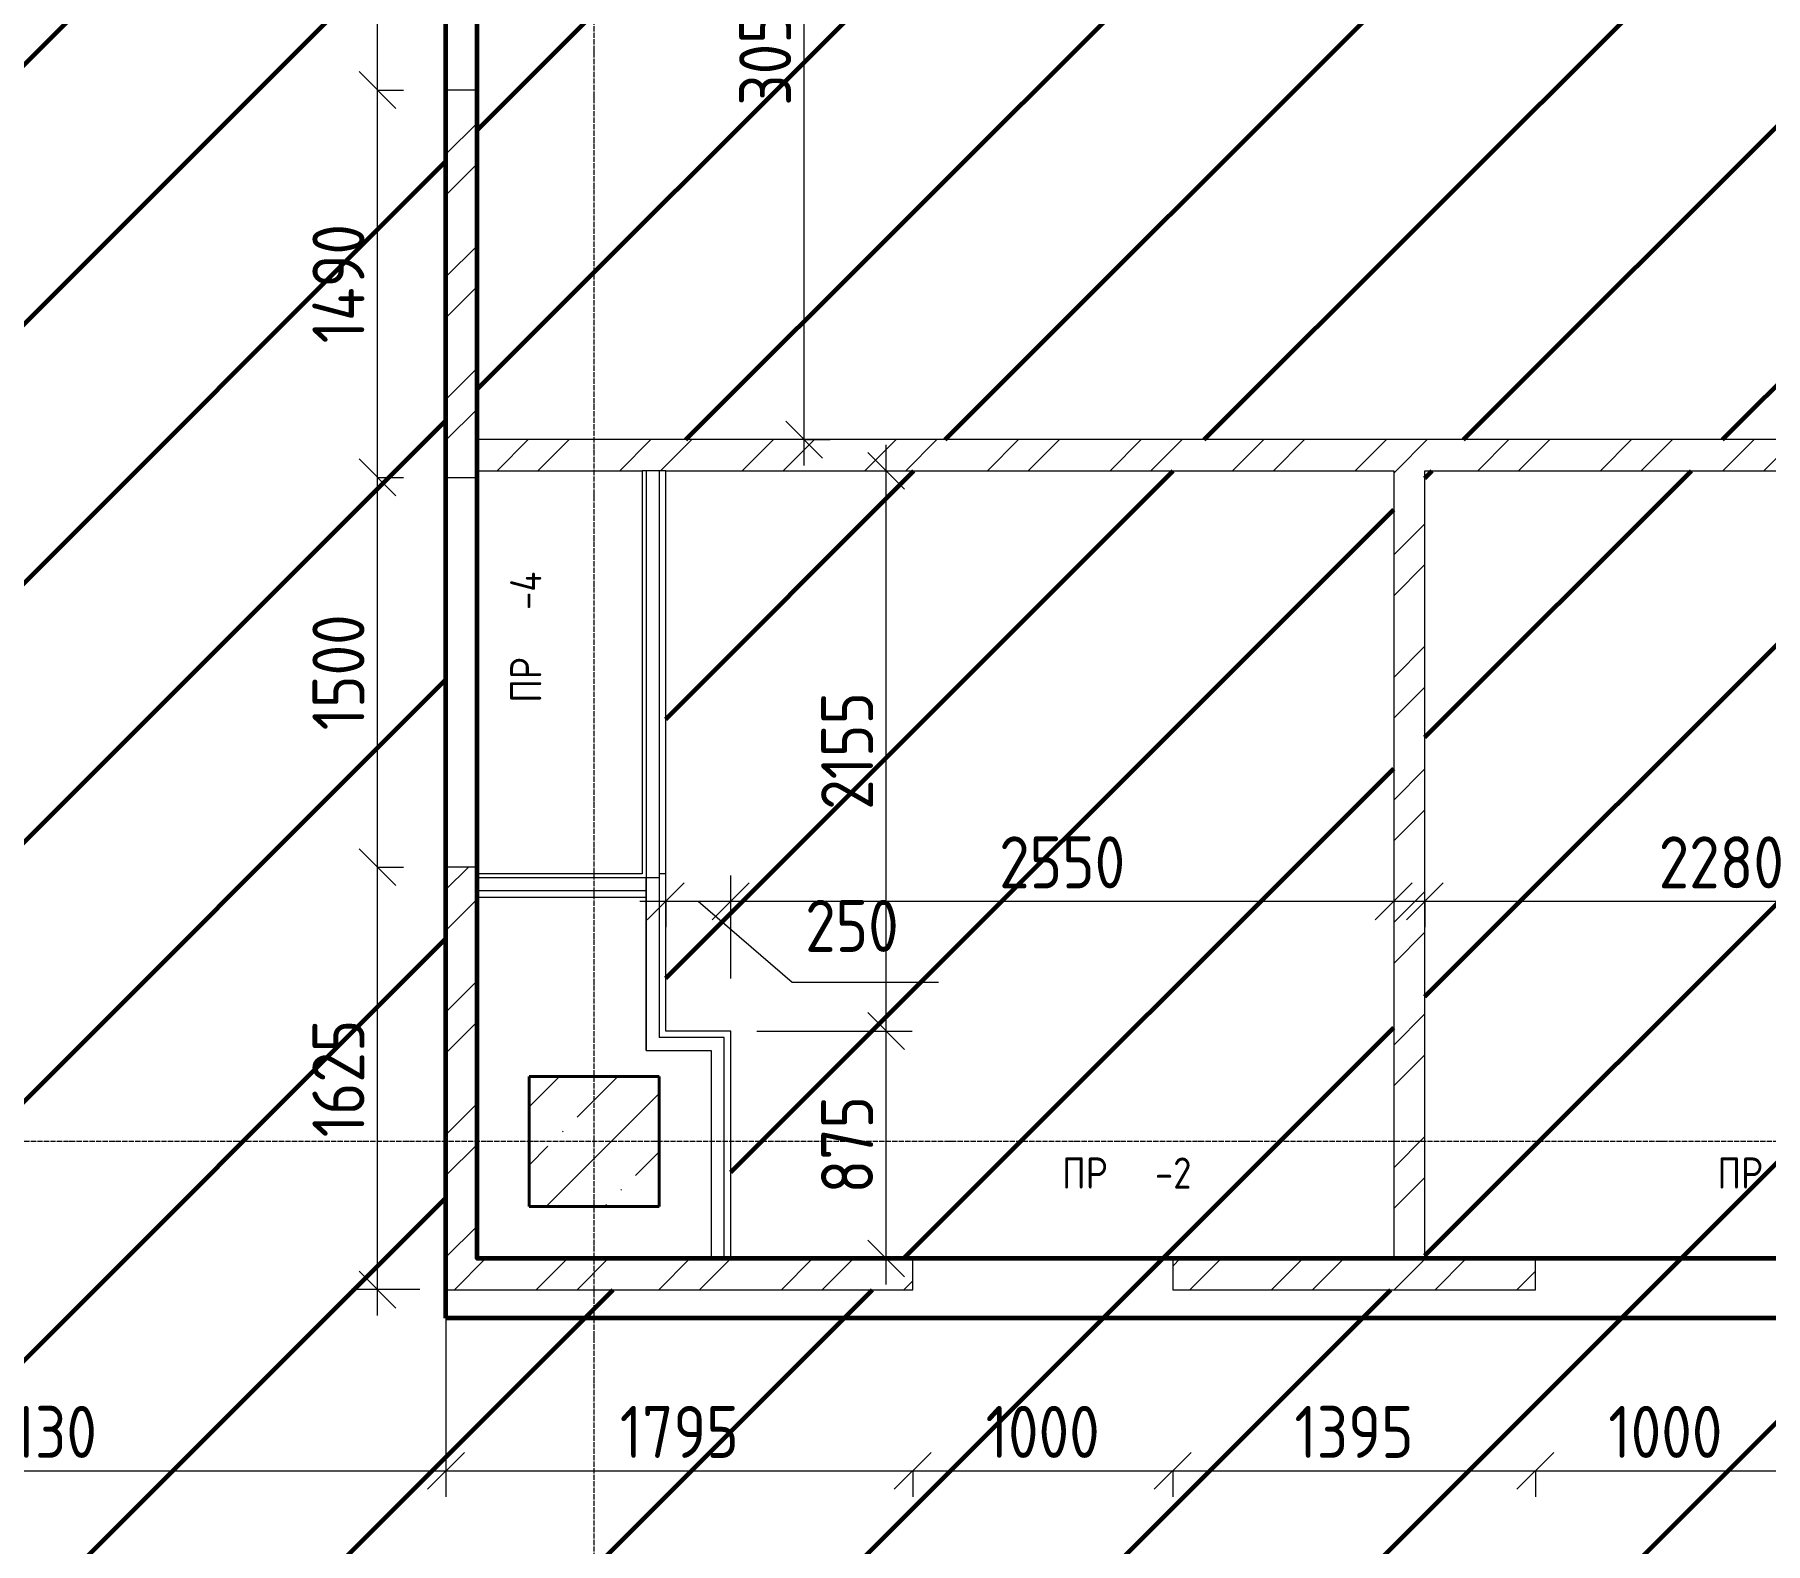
# Model space of a CAD drawing. Header units: millimetres. Extents: x -56773 to 323062, y -262288 to 76460.
# Drawn here: x -11352 to -4695, y 1859 to 7663 of the extents above; entities that cross this region are included whole.
import ezdxf

# ---------------------------------------------------------------- set-up
doc = ezdxf.new("R2010")
doc.units = ezdxf.units.MM
doc.linetypes.add('ADSK_Линия сетки', pattern=[25, 20, -2.5, 0, -2.5])
for name, color, linetype, lineweight in [('1.1) Шлифовка потолка', 5, 'Continuous', 60), ('Марки', 7, 'Continuous', 20), ('Несущие колонны', 7, 'Continuous', 18), ('Оси', 7, 'Continuous', 9), ('Размеры', 7, 'Continuous', 9), ('Стены внутренние', 7, 'Continuous', 18), ('Стены штриховка', 7, 'Continuous', 9)]:
    doc.layers.add(name, color=color, linetype=linetype, lineweight=lineweight)
doc.styles.add('GOST Common_3', font='', dxfattribs={"width": 0.9, "height": 200})
doc.styles.add('GOST Common_9', font='', dxfattribs={"width": 0.9, "height": 120})
doc.styles.get('GOST Common_3').set_extended_font_data('GOST Common')
doc.styles.get('GOST Common_9').set_extended_font_data('GOST Common')
doc.dimstyles.new('ADSK_Основной_2_0', dxfattribs={"dimscale": 304.8, "dimtxt": 201.142999, "dimasz": 0.463911, "dimexe": 0.328084, "dimexo": 0.328084, "dimgap": 0.164042, "dimtad": 1, "dimdec": 3, "dimrnd": 0.001, "dimdsep": 46, "dimtxsty": 'GOST Common_3', "dimblk1": 'OBLIQUE', "dimblk2": 'OBLIQUE', "dimsah": 1, "dimcen": 0.09, "dimdle": 0.328084, "dimazin": 2, "dimtfac": 1, "dimtdec": 4, "dimtix": 1, "dimtmove": 0, "dimatfit": 3, "dimfxl": 1, "dimtvp": 1, "dimtolj": 1, "dimtzin": 0, "dimlwd": 20, "dimlwe": 20, "dimarcsym": 2})
doc.dimstyles.new('ADSK_Основной_2_0_1', dxfattribs={"dimscale": 304.8, "dimtxt": 201.142999, "dimasz": 0.463911, "dimexe": 0.328084, "dimexo": 0.328084, "dimgap": 0.164042, "dimtad": 1, "dimdec": 3, "dimrnd": 0.001, "dimdsep": 46, "dimtxsty": 'GOST Common_3', "dimblk1": 'OBLIQUE', "dimblk2": 'OBLIQUE', "dimsah": 1, "dimcen": 0.09, "dimdle": 0.328084, "dimazin": 2, "dimtfac": 1, "dimtdec": 4, "dimtix": 1, "dimtmove": 1, "dimatfit": 3, "dimfxl": 1, "dimtvp": 1, "dimtolj": 1, "dimtzin": 0, "dimlwd": 20, "dimlwe": 20, "dimarcsym": 2})
pattern_1 = [(45, (0, 0), (-235.7317, 235.7317), []), (45, (157.15, 0), (-235.7317, 235.7317), [])]

# ---------------------------------------------------------------- blocks, each defined once
blk = doc.blocks.new('ADSK_КолоннаЖБ_Прямоугольная - 500x500 мм-V2-Кладочный план подвала')
at = {"layer": 'Несущие колонны', "lineweight": 9}
h = blk.add_hatch(dxfattribs=at)
h.set_pattern_fill('FP_8', color=256, style=0, pattern_type=2)
h.set_pattern_definition([(315, (-3404.97, -9200), (224.506, 224.506), []), (315, (-3404.97, -9424.5), (224.506, 224.506), [396.875, -79.375, 3.353, -76.022])])
h.paths.add_polyline_path([(-250, -250), (250, -250), (250, 250), (-250, 250)])
at = {"layer": 'Несущие колонны', "lineweight": 40}
for p, q in [((-250, -250), (-250, 250)), ((-250, 250), (250, 250)), ((250, 250), (-250, 250)), ((-250, 250), (-250, -250)), ((250, 250), (250, -250)), ((250, -250), (250, 250)), ((250, -250), (-250, -250)), ((-250, -250), (250, -250))]:
    blk.add_line(p, q, dxfattribs=at)
blk = doc.blocks.new('_Oblique')
at = {"color": 0, "linetype": 'ByBlock', "lineweight": -2}
blk.add_line((-0.5, -0.5), (0.5, 0.5), dxfattribs=at)
blk = doc.blocks.new('DIMBLOCK151-Кладочный план подвала')
at = {"layer": 'Defpoints', "color": 0, "transparency": 16777216}
for p in [(-12900, 2930), (-9770, 2835), (-9770, 2137.8)]:
    blk.add_point(p, dxfattribs=at)
at = {"layer": 'Размеры', "color": 0, "lineweight": 20, "transparency": 16777216}
for p, q in [((-12900, 2830), (-12900, 2037.8)), ((-9770, 2735), (-9770, 2037.8)), ((-13000, 2137.8), (-9670, 2137.8))]:
    blk.add_line(p, q, dxfattribs=at)
at = {"layer": 'Размеры', "color": 0, "lineweight": 20, "transparency": 16777216, "xscale": 141.4, "yscale": 141.4, "zscale": 141.4, "rotation": 180}
blk.add_blockref('_Oblique', (-12900, 2137.8), dxfattribs=at)
at = {"layer": 'Размеры', "color": 0, "lineweight": 20, "transparency": 16777216, "xscale": 141.4, "yscale": 141.4, "zscale": 141.4}
blk.add_blockref('_Oblique', (-9770, 2137.8), dxfattribs=at)
at = {"layer": 'Размеры', "color": 0, "lineweight": 9, "transparency": 16777216, "insert": (-11335, 2287.8), "char_height": 200, "width": 560.473, "attachment_point": 5, "style": 'GOST Common_3'}
blk.add_mtext('\\A1;3130', dxfattribs=at)
blk = doc.blocks.new('DIMBLOCK152-Кладочный план подвала')
at = {"layer": 'Defpoints', "color": 0, "transparency": 16777216}
for p in [(-9770, 2835), (-7975, 2237.8), (-7975, 2137.8)]:
    blk.add_point(p, dxfattribs=at)
at = {"layer": 'Размеры', "color": 0, "lineweight": 20, "transparency": 16777216}
for p, q in [((-9770, 2735), (-9770, 2037.8)), ((-9870, 2137.8), (-7875, 2137.8)), ((-7975, 2137.8), (-7975, 2037.8))]:
    blk.add_line(p, q, dxfattribs=at)
at = {"layer": 'Размеры', "color": 0, "lineweight": 20, "transparency": 16777216, "xscale": 141.4, "yscale": 141.4, "zscale": 141.4, "rotation": 180}
blk.add_blockref('_Oblique', (-9770, 2137.8), dxfattribs=at)
at = {"layer": 'Размеры', "color": 0, "lineweight": 20, "transparency": 16777216, "xscale": 141.4, "yscale": 141.4, "zscale": 141.4}
blk.add_blockref('_Oblique', (-7975, 2137.8), dxfattribs=at)
at = {"layer": 'Размеры', "color": 0, "lineweight": 9, "transparency": 16777216, "insert": (-8872.5, 2287.8), "char_height": 200, "width": 560.473, "attachment_point": 5, "style": 'GOST Common_3'}
blk.add_mtext('\\A1;1795', dxfattribs=at)
blk = doc.blocks.new('DIMBLOCK153-Кладочный план подвала')
at = {"layer": 'Defpoints', "color": 0, "transparency": 16777216}
for p in [(-7975, 2237.8), (-6975, 2237.8), (-6975, 2137.8)]:
    blk.add_point(p, dxfattribs=at)
at = {"layer": 'Размеры', "color": 0, "lineweight": 20, "transparency": 16777216}
for p, q in [((-8075, 2137.8), (-6875, 2137.8)), ((-7975, 2137.8), (-7975, 2037.8)), ((-6975, 2137.8), (-6975, 2037.8))]:
    blk.add_line(p, q, dxfattribs=at)
at = {"layer": 'Размеры', "color": 0, "lineweight": 20, "transparency": 16777216, "xscale": 141.4, "yscale": 141.4, "zscale": 141.4, "rotation": 180}
blk.add_blockref('_Oblique', (-7975, 2137.8), dxfattribs=at)
at = {"layer": 'Размеры', "color": 0, "lineweight": 20, "transparency": 16777216, "xscale": 141.4, "yscale": 141.4, "zscale": 141.4}
blk.add_blockref('_Oblique', (-6975, 2137.8), dxfattribs=at)
at = {"layer": 'Размеры', "color": 0, "lineweight": 9, "transparency": 16777216, "insert": (-7475, 2287.8), "char_height": 200, "width": 560.473, "attachment_point": 5, "style": 'GOST Common_3'}
blk.add_mtext('\\A1;1000', dxfattribs=at)
blk = doc.blocks.new('DIMBLOCK154-Кладочный план подвала')
at = {"layer": 'Defpoints', "color": 0, "transparency": 16777216}
for p in [(-6975, 2237.8), (-5580, 2237.8), (-5580, 2137.8)]:
    blk.add_point(p, dxfattribs=at)
at = {"layer": 'Размеры', "color": 0, "lineweight": 20, "transparency": 16777216}
for p, q in [((-7075, 2137.8), (-5480, 2137.8)), ((-6975, 2137.8), (-6975, 2037.8)), ((-5580, 2137.8), (-5580, 2037.8))]:
    blk.add_line(p, q, dxfattribs=at)
at = {"layer": 'Размеры', "color": 0, "lineweight": 20, "transparency": 16777216, "xscale": 141.4, "yscale": 141.4, "zscale": 141.4, "rotation": 180}
blk.add_blockref('_Oblique', (-6975, 2137.8), dxfattribs=at)
at = {"layer": 'Размеры', "color": 0, "lineweight": 20, "transparency": 16777216, "xscale": 141.4, "yscale": 141.4, "zscale": 141.4}
blk.add_blockref('_Oblique', (-5580, 2137.8), dxfattribs=at)
at = {"layer": 'Размеры', "color": 0, "lineweight": 9, "transparency": 16777216, "insert": (-6277.5, 2287.8), "char_height": 200, "width": 560.473, "attachment_point": 5, "style": 'GOST Common_3'}
blk.add_mtext('\\A1;1395', dxfattribs=at)
blk = doc.blocks.new('DIMBLOCK155-Кладочный план подвала')
at = {"layer": 'Defpoints', "color": 0, "transparency": 16777216}
for p in [(-5580, 2237.8), (-4580, 2237.8), (-4580, 2137.8)]:
    blk.add_point(p, dxfattribs=at)
at = {"layer": 'Размеры', "color": 0, "lineweight": 20, "transparency": 16777216}
for p, q in [((-5680, 2137.8), (-4480, 2137.8)), ((-5580, 2137.8), (-5580, 2037.8)), ((-4580, 2137.8), (-4580, 2037.8))]:
    blk.add_line(p, q, dxfattribs=at)
at = {"layer": 'Размеры', "color": 0, "lineweight": 20, "transparency": 16777216, "xscale": 141.4, "yscale": 141.4, "zscale": 141.4, "rotation": 180}
blk.add_blockref('_Oblique', (-5580, 2137.8), dxfattribs=at)
at = {"layer": 'Размеры', "color": 0, "lineweight": 20, "transparency": 16777216, "xscale": 141.4, "yscale": 141.4, "zscale": 141.4}
blk.add_blockref('_Oblique', (-4580, 2137.8), dxfattribs=at)
at = {"layer": 'Размеры', "color": 0, "lineweight": 9, "transparency": 16777216, "insert": (-5080, 2287.8), "char_height": 200, "width": 560.473, "attachment_point": 5, "style": 'GOST Common_3'}
blk.add_mtext('\\A1;1000', dxfattribs=at)
blk = doc.blocks.new('DIMBLOCK209-Кладочный план подвала')
at = {"layer": 'Defpoints', "color": 0, "transparency": 16777216}
for p in [(-10133.7, 4460), (-10033.7, 4460), (-9770, 2835)]:
    blk.add_point(p, dxfattribs=at)
at = {"layer": 'Размеры', "color": 0, "lineweight": 20, "transparency": 16777216}
for p, q in [((-10033.7, 2735), (-10033.7, 4560)), ((-10033.7, 4460), (-9933.7, 4460)), ((-9870, 2835), (-10133.7, 2835))]:
    blk.add_line(p, q, dxfattribs=at)
at = {"layer": 'Размеры', "color": 0, "lineweight": 20, "transparency": 16777216, "xscale": 141.4, "yscale": 141.4, "zscale": 141.4}
for p, rotation in [((-10033.7, 4460), 90), ((-10033.7, 2835), 270)]:
    blk.add_blockref('_Oblique', p, dxfattribs=dict(at, rotation=rotation))
at = {"layer": 'Размеры', "color": 0, "lineweight": 9, "transparency": 16777216, "insert": (-10183.7, 3647.5), "char_height": 200, "width": 560.473, "attachment_point": 5, "rotation": 90, "style": 'GOST Common_3'}
blk.add_mtext('\\A1;1625', dxfattribs=at)
blk = doc.blocks.new('DIMBLOCK210-Кладочный план подвала')
at = {"layer": 'Defpoints', "color": 0, "transparency": 16777216}
for p in [(-10133.7, 5960), (-10033.7, 5960), (-10133.7, 4460)]:
    blk.add_point(p, dxfattribs=at)
at = {"layer": 'Размеры', "color": 0, "lineweight": 20, "transparency": 16777216}
for p, q in [((-10033.7, 4360), (-10033.7, 6060)), ((-10033.7, 5960), (-9933.7, 5960)), ((-10033.7, 4460), (-9933.7, 4460))]:
    blk.add_line(p, q, dxfattribs=at)
at = {"layer": 'Размеры', "color": 0, "lineweight": 20, "transparency": 16777216, "xscale": 141.4, "yscale": 141.4, "zscale": 141.4}
for p, rotation in [((-10033.7, 5960), 90), ((-10033.7, 4460), 270)]:
    blk.add_blockref('_Oblique', p, dxfattribs=dict(at, rotation=rotation))
at = {"layer": 'Размеры', "color": 0, "lineweight": 9, "transparency": 16777216, "insert": (-10183.7, 5210), "char_height": 200, "width": 560.473, "attachment_point": 5, "rotation": 90, "style": 'GOST Common_3'}
blk.add_mtext('\\A1;1500', dxfattribs=at)
blk = doc.blocks.new('DIMBLOCK211-Кладочный план подвала')
at = {"layer": 'Defpoints', "color": 0, "transparency": 16777216}
for p in [(-10133.7, 7450), (-10033.7, 7450), (-10133.7, 5960)]:
    blk.add_point(p, dxfattribs=at)
at = {"layer": 'Размеры', "color": 0, "lineweight": 20, "transparency": 16777216}
for p, q in [((-10033.7, 5860), (-10033.7, 7550)), ((-10033.7, 7450), (-9933.7, 7450)), ((-10033.7, 5960), (-9933.7, 5960))]:
    blk.add_line(p, q, dxfattribs=at)
at = {"layer": 'Размеры', "color": 0, "lineweight": 20, "transparency": 16777216, "xscale": 141.4, "yscale": 141.4, "zscale": 141.4}
for p, rotation in [((-10033.7, 7450), 90), ((-10033.7, 5960), 270)]:
    blk.add_blockref('_Oblique', p, dxfattribs=dict(at, rotation=rotation))
at = {"layer": 'Размеры', "color": 0, "lineweight": 9, "transparency": 16777216, "insert": (-10183.7, 6705), "char_height": 200, "width": 580.928, "attachment_point": 5, "rotation": 90, "style": 'GOST Common_3'}
blk.add_mtext('\\A1;1490', dxfattribs=at)
blk = doc.blocks.new('DIMBLOCK212-Кладочный план подвала')
at = {"layer": 'Defpoints', "color": 0, "transparency": 16777216}
for p in [(-10133.7, 8650), (-10033.7, 8650), (-10133.7, 7450)]:
    blk.add_point(p, dxfattribs=at)
at = {"layer": 'Размеры', "color": 0, "lineweight": 20, "transparency": 16777216}
for p, q in [((-10033.7, 7350), (-10033.7, 8750)), ((-10033.7, 8650), (-9933.7, 8650)), ((-10033.7, 7450), (-9933.7, 7450))]:
    blk.add_line(p, q, dxfattribs=at)
at = {"layer": 'Размеры', "color": 0, "lineweight": 20, "transparency": 16777216, "xscale": 141.4, "yscale": 141.4, "zscale": 141.4}
for p, rotation in [((-10033.7, 8650), 90), ((-10033.7, 7450), 270)]:
    blk.add_blockref('_Oblique', p, dxfattribs=dict(at, rotation=rotation))
at = {"layer": 'Размеры', "color": 0, "lineweight": 9, "transparency": 16777216, "insert": (-10183.7, 8050), "char_height": 200, "width": 560.473, "attachment_point": 5, "rotation": 90, "style": 'GOST Common_3'}
blk.add_mtext('\\A1;1200', dxfattribs=at)
blk = doc.blocks.new('DIMBLOCK227-Кладочный план подвала')
at = {"layer": 'Defpoints', "color": 0, "transparency": 16777216}
for p in [(-8950, 9155), (-8392.4, 9155), (-8492.4, 6105)]:
    blk.add_point(p, dxfattribs=at)
at = {"layer": 'Размеры', "color": 0, "lineweight": 20, "transparency": 16777216}
for p, q in [((-8392.4, 6005), (-8392.4, 9255)), ((-8850, 9155), (-8292.4, 9155)), ((-8392.4, 6105), (-8292.4, 6105))]:
    blk.add_line(p, q, dxfattribs=at)
at = {"layer": 'Размеры', "color": 0, "lineweight": 20, "transparency": 16777216, "xscale": 141.4, "yscale": 141.4, "zscale": 141.4}
for p, rotation in [((-8392.4, 9155), 90), ((-8392.4, 6105), 270)]:
    blk.add_blockref('_Oblique', p, dxfattribs=dict(at, rotation=rotation))
at = {"layer": 'Размеры', "color": 0, "lineweight": 9, "transparency": 16777216, "insert": (-8542.4, 7630), "char_height": 200, "width": 605.475, "attachment_point": 5, "rotation": 90, "style": 'GOST Common_3'}
blk.add_mtext('\\A1;3050', dxfattribs=at)
blk = doc.blocks.new('DIMBLOCK235-Кладочный план подвала')
at = {"layer": 'Defpoints', "color": 0, "transparency": 16777216}
for p in [(-8675, 3830), (-8077.1, 3830), (-8177.1, 2955)]:
    blk.add_point(p, dxfattribs=at)
at = {"layer": 'Размеры', "color": 0, "lineweight": 20, "transparency": 16777216}
for p, q in [((-8077.1, 2855), (-8077.1, 3930)), ((-8575, 3830), (-7977.1, 3830)), ((-8077.1, 2955), (-7977.1, 2955))]:
    blk.add_line(p, q, dxfattribs=at)
at = {"layer": 'Размеры', "color": 0, "lineweight": 20, "transparency": 16777216, "xscale": 141.4, "yscale": 141.4, "zscale": 141.4}
for p, rotation in [((-8077.1, 3830), 90), ((-8077.1, 2955), 270)]:
    blk.add_blockref('_Oblique', p, dxfattribs=dict(at, rotation=rotation))
at = {"layer": 'Размеры', "color": 0, "lineweight": 9, "transparency": 16777216, "insert": (-8227.1, 3392.5), "char_height": 200, "width": 454.106, "attachment_point": 5, "rotation": 90, "style": 'GOST Common_3'}
blk.add_mtext('\\A1;875', dxfattribs=at)
blk = doc.blocks.new('DIMBLOCK236-Кладочный план подвала')
at = {"layer": 'Defpoints', "color": 0, "transparency": 16777216}
for p in [(-8177.1, 5985), (-8077.1, 5985), (-8675, 3830)]:
    blk.add_point(p, dxfattribs=at)
at = {"layer": 'Размеры', "color": 0, "lineweight": 20, "transparency": 16777216}
for p, q in [((-8077.1, 3730), (-8077.1, 6085)), ((-8077.1, 5985), (-7977.1, 5985)), ((-8575, 3830), (-7977.1, 3830))]:
    blk.add_line(p, q, dxfattribs=at)
at = {"layer": 'Размеры', "color": 0, "lineweight": 20, "transparency": 16777216, "xscale": 141.4, "yscale": 141.4, "zscale": 141.4}
for p, rotation in [((-8077.1, 5985), 90), ((-8077.1, 3830), 270)]:
    blk.add_blockref('_Oblique', p, dxfattribs=dict(at, rotation=rotation))
at = {"layer": 'Размеры', "color": 0, "lineweight": 9, "transparency": 16777216, "insert": (-8227.1, 4907.5), "char_height": 200, "width": 560.473, "attachment_point": 5, "rotation": 90, "style": 'GOST Common_3'}
blk.add_mtext('\\A1;2155', dxfattribs=at)
blk = doc.blocks.new('DIMBLOCK239-Кладочный план подвала')
at = {"layer": 'Defpoints', "color": 0, "transparency": 16777216}
for p in [(-6005, 4428.9), (-3725, 4328.9), (-3725, 3830)]:
    blk.add_point(p, dxfattribs=at)
at = {"layer": 'Размеры', "color": 0, "lineweight": 20, "transparency": 16777216}
for p, q in [((-3725, 3930), (-3725, 4428.9)), ((-6105, 4328.9), (-3625, 4328.9)), ((-6005, 4328.9), (-6005, 4228.9))]:
    blk.add_line(p, q, dxfattribs=at)
at = {"layer": 'Размеры', "color": 0, "lineweight": 20, "transparency": 16777216, "xscale": 141.4, "yscale": 141.4, "zscale": 141.4, "rotation": 180}
blk.add_blockref('_Oblique', (-6005, 4328.9), dxfattribs=at)
at = {"layer": 'Размеры', "color": 0, "lineweight": 20, "transparency": 16777216, "xscale": 141.4, "yscale": 141.4, "zscale": 141.4}
blk.add_blockref('_Oblique', (-3725, 4328.9), dxfattribs=at)
at = {"layer": 'Размеры', "color": 0, "lineweight": 9, "transparency": 16777216, "insert": (-4865, 4478.9), "char_height": 200, "width": 605.475, "attachment_point": 5, "style": 'GOST Common_3'}
blk.add_mtext('\\A1;2280', dxfattribs=at)
blk = doc.blocks.new('DIMBLOCK242-Кладочный план подвала')
at = {"layer": 'Defpoints', "color": 0, "transparency": 16777216}
for p in [(-8925, 4435), (-8675, 4328.9), (-8675, 3932.1)]:
    blk.add_point(p, dxfattribs=at)
at = {"layer": 'Размеры', "color": 0, "lineweight": 20, "transparency": 16777216}
for p, q in [((-8675, 4032.1), (-8675, 4428.9)), ((-9025, 4328.9), (-8575, 4328.9)), ((-8925, 4335), (-8925, 4228.9)), ((-8800, 4328.9), (-8438.5, 4017.7)), ((-8438.5, 4017.7), (-7875.7, 4017.7))]:
    blk.add_line(p, q, dxfattribs=at)
at = {"layer": 'Размеры', "color": 0, "lineweight": 20, "transparency": 16777216, "xscale": 141.4, "yscale": 141.4, "zscale": 141.4, "rotation": 180}
blk.add_blockref('_Oblique', (-8925, 4328.9), dxfattribs=at)
at = {"layer": 'Размеры', "color": 0, "lineweight": 20, "transparency": 16777216, "xscale": 141.4, "yscale": 141.4, "zscale": 141.4}
blk.add_blockref('_Oblique', (-8675, 4328.9), dxfattribs=at)
at = {"layer": 'Размеры', "color": 0, "lineweight": 9, "transparency": 16777216, "insert": (-8388.5, 4334.4), "char_height": 200, "width": 454.106, "attachment_point": 1, "line_spacing_factor": 1.022761, "style": 'GOST Common_3'}
blk.add_mtext('\\A1;250', dxfattribs=at)
blk = doc.blocks.new('DIMBLOCK243-Кладочный план подвала')
at = {"layer": 'Defpoints', "color": 0, "transparency": 16777216}
for p in [(-6125, 4428.9), (-6125, 4328.9), (-8675, 3932.1)]:
    blk.add_point(p, dxfattribs=at)
at = {"layer": 'Размеры', "color": 0, "lineweight": 20, "transparency": 16777216}
for p, q in [((-8675, 4032.1), (-8675, 4428.9)), ((-8775, 4328.9), (-6025, 4328.9)), ((-6125, 4328.9), (-6125, 4228.9))]:
    blk.add_line(p, q, dxfattribs=at)
at = {"layer": 'Размеры', "color": 0, "lineweight": 20, "transparency": 16777216, "xscale": 141.4, "yscale": 141.4, "zscale": 141.4, "rotation": 180}
blk.add_blockref('_Oblique', (-8675, 4328.9), dxfattribs=at)
at = {"layer": 'Размеры', "color": 0, "lineweight": 20, "transparency": 16777216, "xscale": 141.4, "yscale": 141.4, "zscale": 141.4}
blk.add_blockref('_Oblique', (-6125, 4328.9), dxfattribs=at)
at = {"layer": 'Размеры', "color": 0, "lineweight": 9, "transparency": 16777216, "insert": (-7400, 4478.9), "char_height": 200, "width": 605.475, "attachment_point": 5, "style": 'GOST Common_3'}
blk.add_mtext('\\A1;2550', dxfattribs=at)

msp = doc.modelspace()

# ---------------------------------------------------------------- hatches: boundary and pattern name
at = {"layer": '1.1) Шлифовка потолка', "transparency": 33554687}
h = msp.add_hatch(dxfattribs=at)
h.set_pattern_fill('ANSI31', color=256, scale=222)
h.paths.add_polyline_path([(-9650, 13974.969), (-9770, 13974.969), (-9770, 16104.969), (-9650, 16104.969), (-9650, 17154.969), (-9770, 17154.969), (-9770, 20434.969), (-10070, 20434.969), (-10070, 20554.969), (-9650, 20554.969), (-9650, 23754.969), (-12900, 23754.969), (-12900, 20554.969), (-11620, 20554.969), (-11620, 20434.969), (-12900, 20434.969), (-12900, 20154.969), (-13020, 20154.969), (-13020, 19104.969), (-12900, 19104.969), (-12900, 17779.969), (-13020, 17779.969), (-13020, 16229.969), (-12900, 16229.969), (-12900, 14804.969), (-12900, 14354.969), (-13020, 14354.969), (-13020, 12804.969), (-12900, 12804.969), (-12900, 11004.969), (-12900, 10704.969), (-13020, 10704.969), (-13020, 9804.969), (-12900, 9804.969), (-12900, 7999.969), (-13020, 7999.969), (-13020, 7099.969), (-12900, 7099.969), (-12900, 5709.969), (-13020, 5709.969), (-13020, 4659.969), (-12900, 4659.969), (-12900, 2929.969), (-13800, 2929.969), (-13800, 2779.969), (-13920, 2779.969), (-13920, 1579.969), (-13800, 1579.969), (-13800, 779.969), (-13075, 779.969), (-13075, -1315.031), (-11000, -1315.031), (-11000, -745.031), (-9450, -745.031), (-8950, -745.031), (-8950, -1195.031), (-4925, -1195.031), (-4925, -1315.031), (-3725, -1315.031), (-3725, -1195.031), (-3450, -1195.031), (-3450, -745.031), (-2950, -745.031), (-2950, -1195.031), (-2080, -1195.031), (-2080, -1315.031), (-1030, -1315.031), (-1030, -1195.031), (-745, -1195.031), (-745, -425.031), (1290, -425.031), (1290, 14.969), (1410, 14.969), (1410, 2064.969), (1290, 2064.969), (1290, 9354.969), (-260, 9354.969), (-260, 7564.969), (-380, 7564.969), (-380, 9354.969), (-2880, 9354.969), (-2880, 6104.969), (-380, 6104.969), (-380, 6564.969), (-260, 6564.969), (-260, 5124.969), (-380, 5124.969), (-380, 5984.969), (-2880, 5984.969), (-2880, 3679.969), (-380, 3679.969), (-380, 4124.969), (-260, 4124.969), (-260, 2834.969), (-4580, 2834.969), (-4580, 2954.969), (-5580, 2954.969), (-5580, 2834.969), (-6975, 2834.969), (-6975, 2954.969), (-7975, 2954.969), (-7975, 2834.969), (-9770, 2834.969), (-9770, 4459.969), (-9770, 5959.969), (-9770, 7449.969), (-9650, 7449.969), (-9650, 8649.969), (-9770, 8649.969), (-9770, 12774.969), (-9650, 12774.969)])
h = msp.add_hatch(dxfattribs=at)
h.set_pattern_fill('ANSI31', color=256, scale=222)
h.paths.add_polyline_path([(-3175, 8729.969), (-3675, 8729.969), (-3675, 9604.969), (-3800, 9604.969), (-3800, 9724.969), (-3250, 9724.969), (-3250, 14429.969), (-8875, 14429.969), (-8875, 14129.969), (-9650, 14129.969), (-9650, 10079.969), (-8875, 10079.969), (-8875, 9724.969), (-5000, 9724.969), (-5000, 9604.969), (-8950, 9604.969), (-8950, 9154.969), (-9450, 9154.969), (-9650, 9154.969), (-9650, 6104.969), (-3175, 6104.969)])
h = msp.add_hatch(dxfattribs=at)
h.set_pattern_fill('ANSI31', color=256, scale=222)
h.paths.add_polyline_path([(-6125, 5984.969), (-8925, 5984.969), (-8925, 3829.969), (-8675, 3829.969), (-8675, 2954.969), (-6125, 2954.969)])
h = msp.add_hatch(dxfattribs=at)
h.set_pattern_fill('ANSI31', color=256, scale=222)
h.paths.add_polyline_path([(-3175, 5984.969), (-6005, 5984.969), (-6005, 2954.969), (-3725, 2954.969), (-3725, 3829.969), (-3175, 3829.969)])
at = {"layer": 'Стены внутренние', "lineweight": 9}
h = msp.add_hatch(dxfattribs=at)
h.set_pattern_fill('FP_2', color=256, style=0, pattern_type=2)
h.set_pattern_definition(pattern_1)
h.paths.add_polyline_path([(-9650, 2954.969), (-9650, 4459.969), (-9770, 4459.969), (-9770, 2954.969), (-9726.7944, 2954.969)])
h.paths.add_polyline_path([(-9650, 5959.969), (-9650, 7449.969), (-9770, 7449.969), (-9770, 5959.969)])
h.paths.add_polyline_path([(-9770, 8649.969), (-9650, 8649.969), (-9650, 12774.969), (-9770, 12774.969), (-9770, 10554.4271)])
h.paths.add_polyline_path([(-9770, 13974.969), (-9650, 13974.969), (-9650, 16104.969), (-9770, 16104.969), (-9770, 15315.6419)])
h.paths.add_polyline_path([(-9726.7944, 17154.969), (-9650, 17154.969), (-9650, 20554.969), (-9770, 20554.969), (-9770, 17154.969)])
h = msp.add_hatch(dxfattribs=at)
h.set_pattern_fill('FP_2', color=256, style=0, pattern_type=2)
h.set_pattern_definition(pattern_1)
h.paths.add_polyline_path([(-3000, 5984.969), (-3000, 6104.969), (-9650, 6104.969), (-9650, 5984.969), (-3100, 5984.969)])
h = msp.add_hatch(dxfattribs=at)
h.set_pattern_fill('FP_2', color=256, style=0, pattern_type=2)
h.set_pattern_definition(pattern_1)
h.paths.add_polyline_path([(-6005, 2954.969), (-6005, 5984.969), (-6125, 5984.969), (-6125, 2954.969)])
at = {"layer": 'Стены внутренние', "lineweight": 9, "true_color": 0x0080c0}
h = msp.add_hatch(dxfattribs=at)
h.set_pattern_fill('FP_5', color=142, style=0, pattern_type=2)
h.set_pattern_definition([(90, (0, 0), (-100, 6e-15), [])])
h.paths.add_polyline_path([(-8950, 3754.969), (-8950, 4419.969), (-9000, 4419.969), (-9000, 3754.969)])
at = {"layer": 'Стены внутренние', "lineweight": 9}
h = msp.add_hatch(dxfattribs=at)
h.set_pattern_fill('FP_2', color=256, style=0, pattern_type=2)
h.set_pattern_definition(pattern_1)
h.paths.add_polyline_path([(-380, 2834.969), (-380, 2954.969), (-4580, 2954.969), (-4580, 2834.969), (-1573.0067, 2834.969)])
h.paths.add_polyline_path([(-5580, 2834.969), (-5580, 2954.969), (-6975, 2954.969), (-6975, 2834.969)])
h.paths.add_polyline_path([(-7975, 2834.969), (-7975, 2954.969), (-9770, 2954.969), (-9770, 2834.969), (-9726.7944, 2834.969)])

# ---------------------------------------------------------------- linework, layer by layer
at = {"layer": '1.1) Шлифовка потолка'}
for points in [[(-3000, 2954.969), (-9650, 2954.969), (-9650, 23754.969), (-3000, 23754.969)], [(55800, 2724.969), (-9770, 2724.969), (-9770, 9604.969), (55800, 9604.969)]]:
    msp.add_lwpolyline(points, close=True, dxfattribs=at)
at = {"layer": 'Оси', "linetype": 'ADSK_Линия сетки', "lineweight": 5}
for p, q in [((-9200, -10973.8823), (-9200, 24500.9141)), ((62221.372, 3404.969), (-25240.0967, 3404.969))]:
    msp.add_line(p, q, dxfattribs=at)
at = {"layer": 'Стены внутренние', "lineweight": 5}
for p, q in [((-9650, 7449.969), (-9770, 7449.969)), ((-9770, 7449.969), (-9770, 5959.969)), ((-9650, 6104.969), (-9650, 7449.969)), ((-3175, 6104.969), (-9650, 6104.969)), ((-9770, 5959.969), (-9650, 5959.969)), ((-9770, 4459.969), (-9770, 5959.969)), ((-9650, 5959.969), (-9650, 5984.969)), ((-9650, 5984.969), (-9015, 5984.969)), ((-9650, 5959.969), (-9650, 4459.969)), ((-9015, 5984.969), (-9015, 4434.969)), ((-8925, 5984.969), (-6125, 5984.969)), ((-8925, 3829.969), (-8925, 5984.969)), ((-6125, 5984.969), (-6125, 2954.969)), ((-6005, 2954.969), (-6005, 5984.969)), ((-6005, 5984.969), (-3175, 5984.969)), ((-9650, 4459.969), (-9770, 4459.969)), ((-9770, 4459.969), (-9770, 2834.969)), ((-9650, 4434.969), (-9650, 4459.969)), ((-9015, 4434.969), (-9650, 4434.969)), ((-9650, 2954.969), (-9650, 4344.969)), ((-9650, 4344.969), (-9000, 4344.969)), ((-9000, 4344.969), (-9000, 3754.969)), ((-8675, 3829.969), (-8925, 3829.969)), ((-8675, 2954.969), (-8675, 3829.969)), ((-9000, 3754.969), (-8750, 3754.969)), ((-8750, 3754.969), (-8750, 2954.969)), ((-8750, 2954.969), (-9650, 2954.969)), ((-7975, 2954.969), (-8675, 2954.969)), ((-7975, 2834.969), (-7975, 2954.969)), ((-6125, 2954.969), (-6975, 2954.969)), ((-6975, 2954.969), (-6975, 2834.969)), ((-5580, 2954.969), (-6005, 2954.969)), ((-5580, 2834.969), (-5580, 2954.969)), ((-9770, 2834.969), (-7975, 2834.969)), ((-6975, 2834.969), (-5580, 2834.969))]:
    msp.add_line(p, q, dxfattribs=at)
at = {"layer": 'Стены штриховка', "lineweight": 9}
for p, q in [((-8925, 5984.969), (-9015, 5984.969)), ((-9000, 5984.969), (-9000, 4344.969)), ((-8950, 5984.969), (-8950, 3804.969)), ((-9650, 4434.969), (-9650, 4344.969)), ((-9650, 4419.969), (-8950, 4419.969)), ((-8925, 4434.969), (-8950, 4434.969)), ((-9650, 4369.969), (-9000, 4369.969)), ((-8700, 3804.969), (-8950, 3804.969)), ((-8700, 2954.969), (-8700, 3804.969)), ((-8750, 2954.969), (-8675, 2954.969))]:
    msp.add_line(p, q, dxfattribs=at)

# ---------------------------------------------------------------- block references
at = {"layer": 'Несущие колонны', "rotation": 89.9999999999999}
msp.add_blockref('ADSK_КолоннаЖБ_Прямоугольная - 500x500 мм-V2-Кладочный план подвала', (-9200, 3404.969), dxfattribs=at)

# ---------------------------------------------------------------- texts
at = {"layer": 'Марки', "lineweight": 9, "char_height": 120, "attachment_point": 1, "rotation": 90, "style": 'GOST Common_9'}
for s, insert, width in [('-4', (-9523.0866, 5449.9284), 411.265687), ('ПР', (-9523.0866, 5092.7409), 432.91125)]:
    msp.add_mtext(s, dxfattribs=dict(at, insert=insert, width=width))
at = {"layer": 'Марки', "lineweight": 9, "char_height": 120, "attachment_point": 1, "style": 'GOST Common_9'}
for s, insert, width in [('ПР', (-7400.4242, 3343.5105), 432.91125), ('-2', (-7043.2367, 3343.5105), 389.620125), ('ПР', (-4880, 3343.5105), 432.91125)]:
    msp.add_mtext(s, dxfattribs=dict(at, insert=insert, width=width))

# ---------------------------------------------------------------- dimensions: what is measured, and where the dimension line sits
at = {"layer": 'Размеры', "lineweight": 9}
for base, p1, p2, override, picture, middle in [((-8392.3905, 9154.969), (-8492.3754, 6104.969), (-8950, 9154.969), {"dimpost": '<>', "dimfxl": 3084.140116}, 'DIMBLOCK227-Кладочный план подвала', (-8542.3905, 7629.969)), ((-10033.7055, 8649.969), (-10133.6904, 7449.969), (-10133.6904, 8649.969), {"dimpost": '<>', "dimfxl": 1200}, 'DIMBLOCK212-Кладочный план подвала', (-10183.7055, 8049.969)), ((-10033.7055, 7449.969), (-10133.6904, 5959.969), (-10133.6904, 7449.969), {"dimpost": '<>', "dimfxl": 1490}, 'DIMBLOCK211-Кладочный план подвала', (-10183.7055, 6704.969)), ((-10033.7055, 5959.969), (-10133.6904, 4459.969), (-10133.6904, 5959.969), {"dimpost": '<>', "dimfxl": 1500}, 'DIMBLOCK210-Кладочный план подвала', (-10183.7055, 5209.969)), ((-8077.1015, 5984.969), (-8675, 3829.969), (-8177.0864, 5984.969), {"dimpost": '<>', "dimfxl": 2211.77372}, 'DIMBLOCK236-Кладочный план подвала', (-8227.1015, 4907.469)), ((-10033.7055, 4459.969), (-9770, 2834.969), (-10133.6904, 4459.969), {"dimpost": '<>', "dimfxl": 1665.201408}, 'DIMBLOCK209-Кладочный план подвала', (-10183.7055, 3647.469)), ((-8077.1015, 3829.969), (-8177.0864, 2954.969), (-8675, 3829.969), {"dimpost": '<>', "dimfxl": 1006.748723}, 'DIMBLOCK235-Кладочный план подвала', (-8227.1015, 3392.469))]:
    dim = msp.add_linear_dim(base=base, p1=p1, p2=p2, angle=90, dimstyle='ADSK_Основной_2_0', override=override, dxfattribs=at)
    dim.commit()
    dim.dimension.update_dxf_attribs({"geometry": picture, "text_midpoint": middle})
for base, p1, p2, override, picture, middle in [((-6125, 4328.893), (-8675, 3932.1029), (-6125, 4428.8779), {"dimpost": '<>', "dimfxl": 2597.93868}, 'DIMBLOCK243-Кладочный план подвала', (-7400, 4478.893)), ((-3725, 4328.893), (-6005, 4428.8779), (-3725, 3829.969), {"dimpost": '<>', "dimfxl": 2357.34848}, 'DIMBLOCK239-Кладочный план подвала', (-4865, 4478.893)), ((-9770, 2137.8165), (-12900, 2929.969), (-9770, 2834.969), {"dimpost": '<>', "dimfxl": 3131.441361}, 'DIMBLOCK151-Кладочный план подвала', (-11335, 2287.8165)), ((-7975, 2137.8165), (-9770, 2834.969), (-7975, 2237.8014), {"dimpost": '<>', "dimfxl": 1891.727796}, 'DIMBLOCK152-Кладочный план подвала', (-8872.5, 2287.8165)), ((-6975, 2137.8165), (-7975, 2237.8014), (-6975, 2237.8014), {"dimpost": '<>', "dimfxl": 1000}, 'DIMBLOCK153-Кладочный план подвала', (-7475, 2287.8165)), ((-5580, 2137.8165), (-6975, 2237.8014), (-5580, 2237.8014), {"dimpost": '<>', "dimfxl": 1395}, 'DIMBLOCK154-Кладочный план подвала', (-6277.5, 2287.8165)), ((-4580, 2137.8165), (-5580, 2237.8014), (-4580, 2237.8014), {"dimpost": '<>', "dimfxl": 1000}, 'DIMBLOCK155-Кладочный план подвала', (-5080, 2287.8165))]:
    dim = msp.add_linear_dim(base=base, p1=p1, p2=p2, dimstyle='ADSK_Основной_2_0', override=override, dxfattribs=at)
    dim.commit()
    dim.dimension.update_dxf_attribs({"geometry": picture, "text_midpoint": middle})
dim = msp.add_linear_dim(base=(-8675, 4328.893), p1=(-8925, 4434.969), p2=(-8675, 3932.1029), dimstyle='ADSK_Основной_2_0_1', override={"dimpost": '<>', "dimfxl": 561.581971}, dxfattribs=at)
dim.commit()
dim.dimension.update_dxf_attribs({"geometry": 'DIMBLOCK242-Кладочный план подвала', "text_midpoint": (-8388.5378, 4017.7274), "dimtype": 160})

doc.saveas('drawing.dxf')
